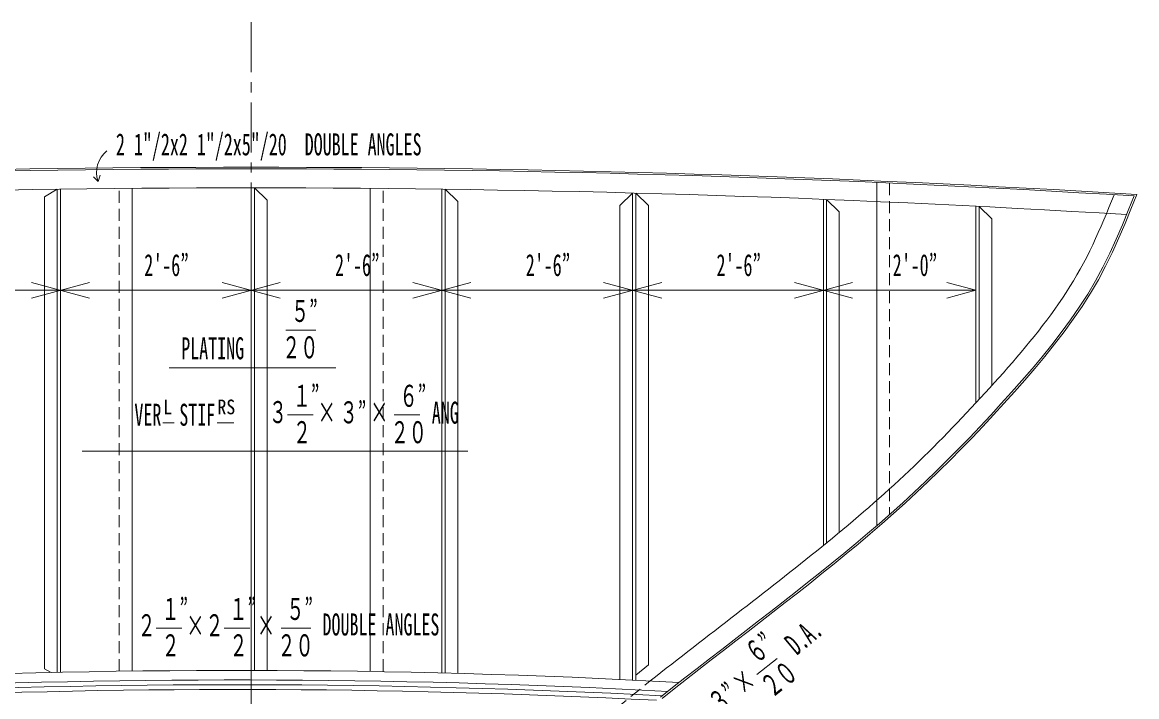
# Model space of a CAD drawing. Units: millimetres, scale not verified. Extents: x -16408 to 16408, y -11606 to 11606.
# Drawn here: x -7800 to -3348, y -2460 to 235 of the extents above; entities that cross this region are included whole.
import ezdxf
from ezdxf.enums import TextEntityAlignment as Align

# ---------------------------------------------------------------- set-up
doc = ezdxf.new("R2010")
doc.units = ezdxf.units.MM
doc.header["$LTSCALE"] = 40
doc.linetypes.add('CHAIN1', pattern=[8, 5, -1, 1, -1])
doc.linetypes.add('DASHED1', pattern=[1.8, 1.2, -0.6])
for name, color, linetype, lineweight in [('0-0_0', 3, 'Continuous', 18), ('0-1_芯', 4, 'CHAIN1', 18), ('0-2_寸法', 2, 'Continuous', 18)]:
    doc.layers.add(name, color=color, linetype=linetype, lineweight=lineweight)
doc.styles.add('ＭＳ ゴシック', font='')
doc.styles.get('ＭＳ ゴシック').set_extended_font_data('MS Gothic')

msp = doc.modelspace()

# ---------------------------------------------------------------- linework, layer by layer
at = {"layer": '0-0_0'}
for p, q in [((-7660.24, -431.98), (-7711.04, -463.07)), ((-7660.24, -431.98), (-7660.24, -2363.07)), ((-7647.54, -431.81), (-7647.54, -2362.8)), ((-7361.5, -2358.59), (-7361.5, -428.72)), ((-6885.54, -426.74), (-6885.54, -2355.32)), ((-6872.84, -426.74), (-6822.04, -476.25)), ((-6872.84, -426.74), (-6872.84, -2355.34)), ((-6409.58, -2358.59), (-6409.58, -428.72)), ((-6123.54, -431.81), (-6123.54, -2365.6)), ((-6110.84, -431.98), (-6060.04, -481.49)), ((-6110.84, -431.98), (-6110.84, -2365.92)), ((-4386.69, -404.99), (-4386.69, -1777)), ((-7711.04, -463.07), (-7711.04, -2348.27)), ((-6822.04, -476.25), (-6822.04, -2355.5)), ((-6060.04, -481.49), (-6060.04, -2367.26)), ((-5361.54, -447.35), (-5412.34, -496.86)), ((-5361.54, -447.01), (-5361.54, -2393.66)), ((-5348.84, -447.35), (-5298.04, -496.86)), ((-5348.84, -447.35), (-5348.84, -2394.28)), ((-4599.54, -472.37), (-4599.54, -1855.85)), ((-4586.84, -472.88), (-4536.04, -522.39)), ((-4586.84, -472.88), (-4586.84, -1845.48)), ((-5412.34, -496.86), (-5412.34, -2391.24)), ((-5298.04, -496.86), (-5298.04, -2333.5)), ((-4536.04, -522.39), (-4536.04, -1803.61)), ((-3989.94, -499.96), (-3989.94, -1285.93)), ((-3977.24, -500.61), (-3926.44, -550.12)), ((-3977.24, -500.61), (-3977.24, -1272.18)), ((-3926.44, -550.12), (-3926.44, -1216.5)), ((-7684.24, -2363.61), (-7711.04, -2348.27)), ((-5348.84, -2373.93), (-5298.04, -2333.5))]:
    msp.add_line(p, q, dxfattribs=at)
at = {"layer": '0-0_0', "color": 1, "linetype": 'DASHED1'}
for p, q in [((-7412.3, -2358.59), (-7412.3, -429.16)), ((-6358.78, -2358.59), (-6358.78, -429.16)), ((-4335.89, -407.23), (-4335.89, -1732.64)), ((-5424.75, -2505.08), (-5291.2, -2397.15))]:
    msp.add_line(p, q, dxfattribs=at)
at = {"layer": '0-0_0'}
for points in [[(-4907.6, -2195.41), (-4858.52, -2157.42), (-4809.48, -2119.38), (-4760.52, -2081.24), (-4711.66, -2042.96), (-4662.95, -2004.51), (-4614.42, -1965.82), (-4566.1, -1926.87), (-4518.04, -1887.6), (-4470.26, -1847.99), (-4422.82, -1807.97), (-4375.74, -1767.53), (-4329.07, -1726.62), (-4282.86, -1685.19), (-4237.14, -1643.22), (-4191.95, -1600.67), (-4147.32, -1557.55), (-4103.19, -1513.91), (-4059.56, -1469.77), (-4016.39, -1425.18), (-3973.66, -1380.17), (-3931.33, -1334.78), (-3889.37, -1289.05), (-3847.77, -1243), (-3806.58, -1196.57), (-3765.95, -1149.66), (-3726.04, -1102.13), (-3687.02, -1053.87), (-3649.07, -1004.76), (-3612.39, -954.69), (-3577.19, -903.58), (-3543.68, -851.35), (-3512.09, -797.92), (-3482.67, -743.29), (-3455.27, -687.6), (-3429.54, -631.12), (-3405.09, -574.08), (-3381.5, -516.67), (-3358.38, -459.08)], [(-4899.91, -2199.1), (-4850.64, -2160.95), (-4801.41, -2122.76), (-4752.26, -2084.46), (-4703.22, -2046.02), (-4654.32, -2007.39), (-4605.61, -1968.53), (-4557.12, -1929.4), (-4508.88, -1889.95), (-4460.94, -1850.14), (-4413.34, -1809.93), (-4366.11, -1769.29), (-4319.3, -1728.16), (-4272.95, -1686.51), (-4227.11, -1644.31), (-4181.81, -1601.52), (-4137.05, -1558.17), (-4092.81, -1514.29), (-4049.06, -1469.92), (-4005.77, -1425.1), (-3962.91, -1379.87), (-3920.46, -1334.25), (-3878.39, -1288.29), (-3836.67, -1242.01), (-3795.38, -1195.34), (-3754.67, -1148.16), (-3714.71, -1100.35), (-3675.67, -1051.79), (-3637.74, -1002.35), (-3601.11, -951.95), (-3565.99, -900.48), (-3532.6, -847.87), (-3501.19, -794.06), (-3471.93, -739.04), (-3444.69, -683.01), (-3419.06, -626.21), (-3394.66, -568.88), (-3371.07, -511.2), (-3347.89, -453.36)], [(-3723.91, -977.28), (-3707.46, -955.62), (-3691.27, -933.78), (-3675.34, -911.73), (-3659.71, -889.48), (-3644.39, -867.01), (-3629.41, -844.31), (-3614.78, -821.39), (-3600.53, -798.23), (-3586.67, -774.82), (-3573.25, -751.18), (-3560.27, -727.28), (-3547.73, -703.15), (-3535.59, -678.81), (-3523.82, -654.3), (-3512.37, -629.63), (-3501.23, -604.82), (-3490.34, -579.9), (-3479.67, -554.88), (-3469.19, -529.79), (-3458.86, -504.63), (-3448.64, -479.43), (-3438.5, -454.2)], [(-4459.52, -1739.12), (-4438.89, -1721.4), (-4418.33, -1703.59), (-4397.86, -1685.69), (-4377.47, -1667.69), (-4357.18, -1649.59), (-4336.97, -1631.39), (-4316.86, -1613.08), (-4296.85, -1594.66), (-4276.95, -1576.14), (-4257.14, -1557.49), (-4237.45, -1538.74), (-4217.86, -1519.88), (-4198.38, -1500.91), (-4178.99, -1481.83), (-4159.71, -1462.66), (-4140.52, -1443.39), (-4121.42, -1424.03), (-4102.41, -1404.57), (-4083.5, -1385.04), (-4064.67, -1365.42), (-4045.92, -1345.71), (-4027.25, -1325.94), (-4008.67, -1306.09), (-3990.15, -1286.16), (-3971.71, -1266.17), (-3953.34, -1246.12), (-3935.04, -1226.01), (-3916.81, -1205.83), (-3898.65, -1185.59), (-3880.57, -1165.27), (-3862.59, -1144.87), (-3844.71, -1124.37), (-3826.97, -1103.77), (-3809.36, -1083.04), (-3791.9, -1062.19), (-3774.61, -1041.2), (-3757.5, -1020.06), (-3740.6, -998.75), (-3723.91, -977.28)], [(-5291.2, -2397.15), (-5269.83, -2380.33), (-5248.44, -2363.54), (-5227.03, -2346.77), (-5205.6, -2330.03), (-5184.16, -2313.3), (-5162.7, -2296.59), (-5141.23, -2279.9), (-5119.74, -2263.23), (-5098.25, -2246.56), (-5076.75, -2229.91), (-5055.25, -2213.26), (-5033.74, -2196.62), (-5012.22, -2179.99), (-4990.71, -2163.35), (-4969.2, -2146.72), (-4947.68, -2130.08), (-4926.17, -2113.44), (-4904.67, -2096.79), (-4883.17, -2080.13), (-4861.69, -2063.46), (-4840.22, -2046.76), (-4818.77, -2030.05), (-4797.34, -2013.31), (-4775.92, -1996.54), (-4754.54, -1979.74), (-4733.18, -1962.91), (-4711.85, -1946.03), (-4690.56, -1929.12), (-4669.31, -1912.15), (-4648.09, -1895.14), (-4626.92, -1878.07), (-4605.8, -1860.94), (-4584.72, -1843.75), (-4563.7, -1826.5), (-4542.74, -1809.17), (-4521.83, -1791.78), (-4500.99, -1774.31), (-4480.22, -1756.75), (-4459.52, -1739.12)], [(-5250.53, -2462.13), (-5201.74, -2423.76), (-5152.86, -2385.52), (-5103.89, -2347.39), (-5054.86, -2309.34), (-5005.79, -2271.34), (-4956.7, -2233.37), (-4907.6, -2195.41)], [(-5244.23, -2466.87), (-5195.25, -2428.35), (-5146.16, -2389.97), (-5097, -2351.69), (-5047.77, -2313.48), (-4998.5, -2275.34), (-4949.21, -2237.21), (-4899.91, -2199.1)]]:
    msp.add_lwpolyline(points, dxfattribs=at)
for centre, radius, start, end in [((-6885.54, -57716.55), 57372.36, 86.46484, 93.53516), ((-6885.54, -57716.55), 57366.01, 86.47494, 93.52506), ((-6885.54, -57716.55), 57289.81, 86.50029, 93.49971), ((-6945.63, -35047.03), 32691.77, 86.89617, 92.90619), ((-6945.63, -35047.03), 32653.67, 86.9726, 92.82916), ((-6945.63, -35047.03), 32634.62, 87.01078, 92.79068), ((-6945.63, -35047.03), 32615.57, 87.0489, 92.75224)]:
    msp.add_arc(centre, radius, start, end, dxfattribs=at)
at = {"layer": '0-1_芯'}
msp.add_line((-6885.54, 235.13), (-6885.54, -6025.34), dxfattribs=at)
at = {"layer": '0-2_寸法'}
for p, q in [((-7497.47, -400.86), (-7516.07, -382.22)), ((-7497.47, -400.86), (-7489.26, -375.84)), ((-9781.14, -835.82), (-3989.94, -835.82)), ((-7763.45, -866.88), (-7531.63, -804.76)), ((-7763.45, -804.76), (-7531.63, -866.88)), ((-7001.45, -866.88), (-6769.63, -804.76)), ((-7001.45, -804.76), (-6769.63, -866.88)), ((-6007.63, -804.76), (-6239.45, -866.88)), ((-6007.63, -866.88), (-6239.45, -804.76)), ((-5477.45, -866.88), (-5245.63, -804.76)), ((-5477.45, -804.76), (-5245.63, -866.88)), ((-4715.45, -866.88), (-4483.63, -804.76)), ((-4715.45, -804.76), (-4483.63, -866.88)), ((-3989.94, -835.82), (-4105.85, -804.76)), ((-3989.94, -835.82), (-4105.85, -866.88)), ((-6747.24, -994.94), (-6627.76, -994.94)), ((-7212.52, -1145.81), (-6547.89, -1145.81)), ((-6740.47, -1334.07), (-6637.88, -1334.07)), ((-6313.92, -1334.07), (-6211.33, -1334.07)), ((-7238.88, -1366.4), (-7193.25, -1366.4)), ((-7021.79, -1366.4), (-6954.64, -1366.4)), ((-7561.35, -1478.86), (-6019.64, -1478.86)), ((-7265.29, -2185.91), (-7162.7, -2185.91)), ((-6994.07, -2185.91), (-6891.48, -2185.91)), ((-6766.24, -2185.91), (-6646.77, -2185.91)), ((-4865.14, -2371.13), (-4784.91, -2307.19))]:
    msp.add_line(p, q, dxfattribs=at)
msp.add_arc((-7394.59, -364.62), 109.07, 127.96755, 199.405, dxfattribs=at)

# ---------------------------------------------------------------- texts
at = {"layer": '0-2_寸法', "style": 'ＭＳ ゴシック'}
for s, height, width, p in [('2 1"/2x2 1"/2x5"/20  DOUBLE ANGLES', 87.98, 0.6, (-7425.79, -323.23)), ("2'-6”", 87.98, 0.6, (-7312.66, -805.65)), ("2'-6”", 87.98, 0.6, (-6550.66, -805.65)), ("2'-6”", 87.98, 0.6, (-5788.66, -805.65)), ("2'-6”", 87.98, 0.6, (-5026.66, -805.65)), ("2'-0”", 87.98, 0.6, (-4322.86, -805.65)), ('５”', 87.98, 0.6, (-6725.97, -988.96)), ('PLATING', 87.98, 0.6, (-7165.03, -1138.11)), ('２０', 87.98, 0.6, (-6761.31, -1134.4)), ('１”', 87.98, 0.6, (-6719.21, -1328.1)), ('６”', 87.98, 0.6, (-6292.66, -1328.1)), ('VER  STIF', 87.98, 0.6, (-7352.11, -1403.83)), ('L', 58.65, 0.9, (-7237.56, -1349.01)), ('RS', 58.65, 0.9, (-7020.95, -1349.16)), ('３', 87.98, 0.6, (-6814.5, -1393.23)), ('×', 87.98, 0.6, (-6619.54, -1394.4)), ('３”', 87.98, 0.6, (-6531.67, -1394.23)), ('×', 87.98, 0.6, (-6409.77, -1394.23)), ('ANG', 87.98, 0.6, (-6163.95, -1395.38)), ('２', 87.98, 0.6, (-6718.56, -1473.54)), ('２０', 87.98, 0.6, (-6328, -1473.54)), ('１”', 87.98, 0.6, (-7244.03, -2179.94)), ('１”', 87.98, 0.6, (-6972.81, -2179.94)), ('５”', 87.98, 0.6, (-6744.98, -2179.94)), ('２', 87.98, 0.6, (-7339.33, -2245.07)), ('×', 87.98, 0.6, (-7144.36, -2246.24)), ('２', 87.98, 0.6, (-7068.11, -2245.07)), ('×', 87.98, 0.6, (-6862.08, -2246.07)), ('DOUBLE ANGLES', 87.98, 0.6, (-6600.55, -2242)), ('２', 87.98, 0.6, (-7243.38, -2325.38)), ('２', 87.98, 0.6, (-6972.16, -2325.38)), ('２０', 87.98, 0.6, (-6780.32, -2325.38))]:
    msp.add_text(s, height=height, dxfattribs=dict(at, width=width)).set_placement(p, align=Align.BOTTOM_LEFT)
at = {"layer": '0-2_寸法', "style": 'ＭＳ ゴシック', "width": 0.6}
for s, rotation, p in [('D.A.', 39.813, (-4689.12, -2317.68)), ('６”', 38.557, (-4852.23, -2353.21)), ('×', 38.557, (-4902.58, -2477.91)), ('２０', 38.557, (-4789.22, -2488.97)), ('３”', 38.557, (-4997.91, -2553.89))]:
    msp.add_text(s, height=87.98, rotation=rotation, dxfattribs=at).set_placement(p, align=Align.BOTTOM_LEFT)

doc.saveas('drawing.dxf')
